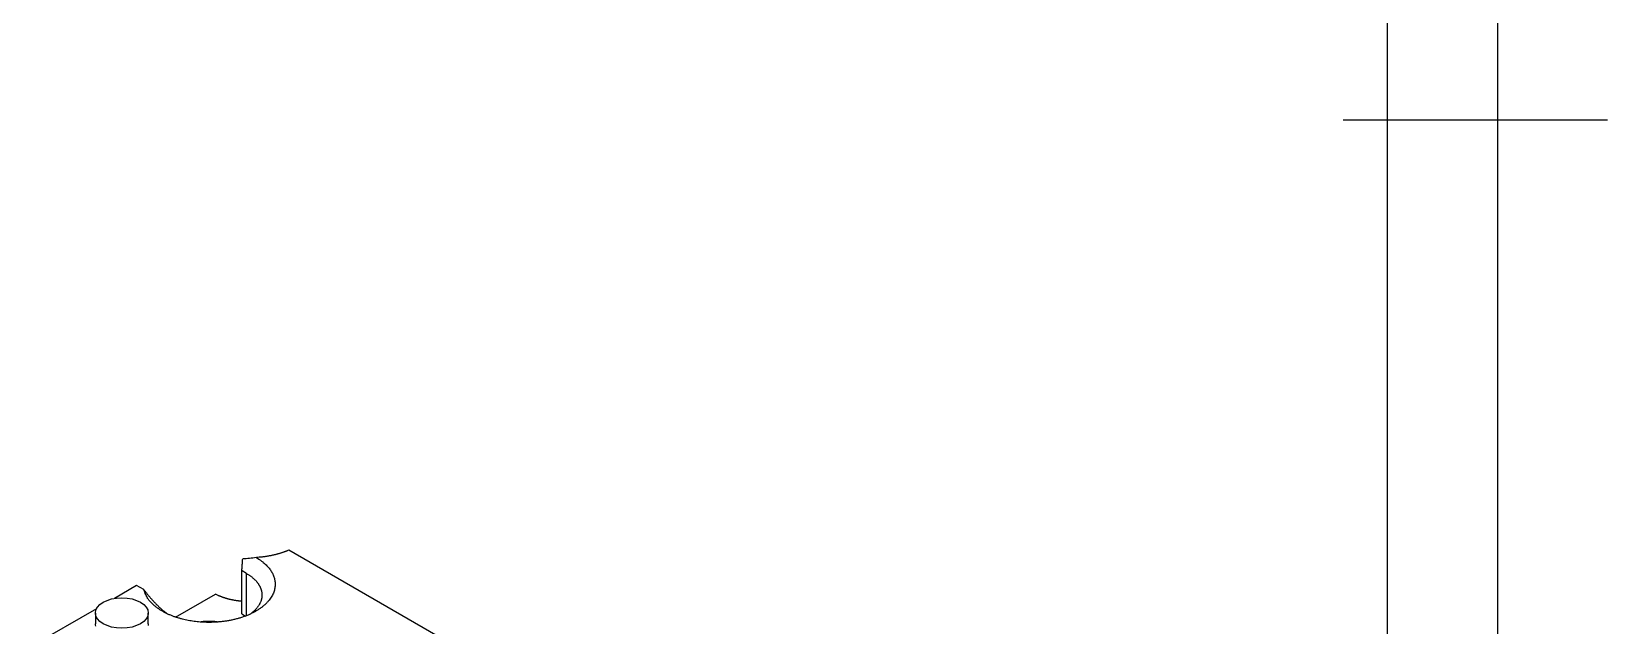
# Model space of a CAD drawing. Extents: x 0 to 420, y 0 to 297.
# Drawn here: x 348.5 to 420, y 125.6 to 152.5 of the extents above; entities that cross this region are included whole.
import ezdxf

# ---------------------------------------------------------------- set-up
doc = ezdxf.new("R2010")
doc.units = 0
doc.layers.add('1', color=7, linetype='CONTINUOUS')
doc.layers.add('5', color=7, linetype='CONTINUOUS')

msp = doc.modelspace()

# ---------------------------------------------------------------- linework, layer by layer
at = {"layer": '1', "color": 3, "linetype": 'CONTINUOUS'}
msp.add_line((415, 292), (415, 5), dxfattribs=at)
at = {"layer": '1', "color": 2, "linetype": 'CONTINUOUS'}
for p, q in [((410, 287), (410, 10)), ((420, 148.5), (408, 148.5))]:
    msp.add_line(p, q, dxfattribs=at)
at = {"layer": '5', "color": 40, "linetype": 'CONTINUOUS'}
for p, q in [((408.90233, 100.82771), (360.13547, 128.98327)), ((358.00649, 126.08912), (358.00649, 128.06339)), ((353.22943, 127.37747), (352.226, 126.79815)), ((353.54762, 127.19376), (353.22943, 127.37747)), ((358.21453, 126.01042), (358.21453, 127.92861)), ((354.99384, 125.94667), (356.80189, 126.99054)), ((351.40442, 126.3238), (348.45646, 124.6218)), ((351.35767, 126.13231), (351.35767, 125.64242)), ((353.75767, 125.64242), (353.75767, 126.13231)), ((358.00649, 126.08912), (358.17167, 125.99376))]:
    msp.add_line(p, q, dxfattribs=at)
for points in [[(360.13547, 128.98326), (360.09625, 128.96677, -0.003074255), (360.05629, 128.95053, -0.002962336), (360.01557, 128.93455, -0.002908033), (359.97412, 128.91882, -0.002923605), (359.9319, 128.90339, -0.002911567), (359.88897, 128.88824, -0.002896225), (359.84528, 128.87341, -0.002875057), (359.80088, 128.85889, -0.002868256), (359.75575, 128.84472, -0.00285117), (359.70992, 128.83089, -0.002843846), (359.66337, 128.81743, -0.002826607), (359.61614, 128.80434, -0.002818593), (359.56821, 128.79166, -0.002805832), (359.51962, 128.77937, -0.002805775), (359.47035, 128.76751, -0.002784361), (359.42046, 128.75607, -0.002761412), (359.36995, 128.74509, -0.002775561), (359.31878, 128.73456, -0.002832163), (359.26691, 128.72451, -0.002734783), (359.21469, 128.71495, -0.002541081), (359.16225, 128.70593, -0.002814106), (359.10836, 128.69734, -0.003373764), (359.0526, 128.68918, -0.00252094), (358.99993, 128.68183, -0.000803404), (358.95204, 128.67543, -0.003609216), (358.88958, 128.66851, -0.006200189), (358.79218, 128.65953, -0.002977138), (358.66391, 128.64878, -0.001553461)], [(358.66391, 128.64878), (358.77627, 128.57831, -0.011351461), (358.8802, 128.50604, -0.012817459), (358.97532, 128.4318, -0.013764188), (359.06203, 128.35618, -0.013970277), (359.14004, 128.27967, -0.014558885), (359.20991, 128.20265, -0.015122995), (359.27152, 128.12541, -0.015695102), (359.3254, 128.0485, -0.01595793), (359.37151, 127.97232, -0.016673661), (359.41088, 127.89632, -0.016856441), (359.44399, 127.81967, -0.017638457), (359.47137, 127.74118, -0.018772918), (359.49286, 127.65969, -0.019327378), (359.50809, 127.57556, -0.020582051), (359.51613, 127.4892, -0.02143523), (359.51676, 127.4009, -0.022042782), (359.50919, 127.3108, -0.022233037), (359.49331, 127.21931, -0.022476295), (359.46832, 127.12674, -0.022207161), (359.43424, 127.03354, -0.021878797), (359.39039, 126.94013, -0.021130409), (359.33696, 126.84696, -0.020419066), (359.27341, 126.75457, -0.019403566), (359.20015, 126.66341, -0.018481986), (359.11681, 126.57407, -0.017389171), (359.02401, 126.48699, -0.016430551), (358.92162, 126.40279, -0.015401319), (358.81046, 126.32184, -0.014508533), (358.69064, 126.24475, -0.013612287), (358.56312, 126.17178, -0.012832008), (358.42827, 126.10352, -0.012088743), (358.28714, 126.0401, -0.011430544), (358.14028, 125.98202, -0.010833061), (357.9888, 125.92927, -0.010288445), (357.8334, 125.88225, -0.009818463), (357.67512, 125.84081, -0.009372199), (357.51477, 125.80523, -0.009008917), (357.35328, 125.77524, -0.008644766), (357.19149, 125.751, -0.008368904), (357.03018, 125.73214, -0.008072111), (356.87015, 125.71872, -0.007866992), (356.71202, 125.7103, -0.007625588), (356.5565, 125.70685, -0.007477139), (356.40402, 125.7079, -0.007276365), (356.25519, 125.71333, -0.00717773), (356.1103, 125.72269, -0.007035492), (355.96988, 125.73581, -0.006949606), (355.83386, 125.75223, -0.00671646), (355.70193, 125.77188, -0.006919559), (355.57109, 125.7951, -0.007101784), (355.43861, 125.8226, -0.007139236), (355.30502, 125.85442, -0.007649329), (355.17132, 125.89086, -0.008086669), (355.03806, 125.93191, -0.008534583), (354.90579, 125.97791, -0.008935992), (354.77518, 126.0287, -0.009470437), (354.64707, 126.08453, -0.01014347), (354.52207, 126.14535, -0.011100431), (354.4011, 126.21136, -0.011492719), (354.28499, 126.2817, -0.01148177), (354.17482, 126.35624, -0.013624019), (354.07036, 126.43677, -0.017744692), (353.9724, 126.52399, -0.014562992), (353.88441, 126.60866, -0.005194777), (353.80847, 126.68754, -0.02255937), (353.73265, 126.79457, -0.044794016), (353.645, 126.96574, -0.024315924), (353.54762, 127.19377, -0.013185088)], [(358.0065, 128.06339), (358.00737, 128.07598, 0.000026698), (358.00826, 128.08891, 0.000025321), (358.00917, 128.1022, 0.000023985), (358.01011, 128.11582, 0.000022785), (358.01107, 128.12979, 0.000021633), (358.01206, 128.14411, 0.000020608), (358.01306, 128.15878, 0.000019616), (358.01409, 128.17379, 0.000018726), (358.01514, 128.18916, 0.000017865), (358.01621, 128.20487, 0.000017092), (358.01731, 128.22093, 0.000016335), (358.01843, 128.23734, 0.000015648), (358.01957, 128.2541, 0.000014996), (358.02074, 128.2712, 0.000014423), (358.02192, 128.28867, 0.0000138), (358.02313, 128.30647, 0.000013191), (358.02437, 128.32462, 0.000012786), (358.02562, 128.34314, 0.000012556), (358.02691, 128.36205, 0.000011731), (358.0282, 128.38122, 0.000010578), (358.02952, 128.40061, 0.000011269), (358.03088, 128.42071, 0.000012912), (358.0323, 128.4417, 0.000009408), (358.03364, 128.46161, 0.000003161), (358.03487, 128.47979, 0.00001275), (358.0365, 128.50394, 0.000020547), (358.03908, 128.54218, 0.000009495), (358.0425, 128.59288, 0.000004906)], [(358.21453, 127.92861), (358.20762, 127.93262, -0.000876104), (358.20071, 127.93665, -0.000872485), (358.19381, 127.94072, -0.000868791), (358.1869, 127.94483, -0.000865241), (358.17998, 127.94896, -0.000861503), (358.17307, 127.95313, -0.000857925), (358.16616, 127.95733, -0.000854137), (358.15925, 127.96157, -0.000850479), (358.15233, 127.96584, -0.000846711), (358.14542, 127.97014, -0.000843184), (358.1385, 127.97447, -0.000839164), (358.13158, 127.97884, -0.000835058), (358.12466, 127.98325, -0.000831774), (358.11773, 127.98768, -0.000829553), (358.1108, 127.99215, -0.000823563), (358.10388, 127.99666, -0.000814836), (358.09695, 128.0012, -0.000817999), (358.09001, 128.00577, -0.000830756), (358.08306, 128.01039, -0.000803075), (358.07613, 128.01502, -0.000746376), (358.06924, 128.01966, -0.000820144), (358.06224, 128.02441, -0.000972723), (358.05506, 128.02932, -0.00073368), (358.04833, 128.03395, -0.000250188), (358.04224, 128.03815, -0.001029789), (358.0344, 128.04362, -0.001754758), (358.02232, 128.05215, -0.000849747), (358.0065, 128.06339, -0.00044819)], [(358.21453, 127.92861), (358.2659, 127.89799, -0.006439347), (358.31522, 127.86681, -0.006856735), (358.3624, 127.83504, -0.007126481), (358.40752, 127.80277, -0.007199696), (358.45049, 127.77006, -0.007365557), (358.49138, 127.737, -0.007529847), (358.53013, 127.70361, -0.007730086), (358.56682, 127.66996, -0.007872571), (358.6014, 127.63611, -0.008068374), (358.63397, 127.60212, -0.008211637), (358.66448, 127.56803, -0.008406244), (358.69303, 127.53389, -0.008538721), (358.71958, 127.49976, -0.00872377), (358.74426, 127.46566, -0.00883783), (358.76703, 127.43166, -0.00900995), (358.788, 127.39778, -0.009118384), (358.80714, 127.36408, -0.009249898), (358.82459, 127.33056, -0.009237894), (358.84039, 127.29716, -0.009539938), (358.85478, 127.26346, -0.009798126), (358.86787, 127.22901, -0.009920387), (358.87964, 127.19386, -0.010375718), (358.88993, 127.15807, -0.01072955), (358.89872, 127.12168, -0.011028406), (358.90589, 127.08466, -0.011267097), (358.91143, 127.04708, -0.011575652), (358.91519, 127.00895, -0.011786008), (358.91718, 126.9703, -0.012014741), (358.91726, 126.93118, -0.012146073), (358.91543, 126.89162, -0.012305285), (358.91154, 126.85165, -0.012350247), (358.90563, 126.81133, -0.012409811), (358.89754, 126.77071, -0.012376453), (358.88731, 126.72983, -0.012377051), (358.8748, 126.68875, -0.012211109), (358.86006, 126.64753, -0.012021804), (358.84296, 126.60624, -0.011929814), (358.82351, 126.56489, -0.011999993), (358.80155, 126.52352, -0.011362436), (358.77743, 126.48241, -0.010361319), (358.75111, 126.44169, -0.011208632), (358.72166, 126.40062, -0.01305267), (358.68863, 126.359, -0.009447853), (358.65617, 126.32006, -0.003005126), (358.6256, 126.285, -0.013043874), (358.58105, 126.24132, -0.021049223), (358.50569, 126.17596, -0.009564875), (358.40294, 126.09149, -0.004855594)], [(353.54762, 127.19377), (353.5888, 127.14177, 0.00138531), (353.62944, 127.09104, 0.001446693), (353.66951, 127.04163, 0.001506143), (353.70906, 126.99347, 0.001552506), (353.7481, 126.94654, 0.001606881), (353.78668, 126.90078, 0.001662781), (353.82479, 126.85619, 0.001723473), (353.86249, 126.81271, 0.001781264), (353.89978, 126.77034, 0.001845135), (353.93669, 126.72902, 0.001907891), (353.97323, 126.68876, 0.001975538), (354.00944, 126.64949, 0.002040922), (354.04532, 126.61124, 0.002114539), (354.08091, 126.57394, 0.002189587), (354.11622, 126.53761, 0.002260397), (354.15126, 126.50219, 0.002320694), (354.18605, 126.4677, 0.002422018), (354.22065, 126.43407, 0.002555464), (354.2551, 126.40129, 0.00256623), (354.28923, 126.36944, 0.002466302), (354.323, 126.33861, 0.002816967), (354.35715, 126.30819, 0.003492622), (354.39195, 126.27802, 0.002732749), (354.42455, 126.25018, 0.00091666), (354.45394, 126.22541, 0.00403052), (354.49157, 126.19532, 0.007367101), (354.54941, 126.15119, 0.003755522), (354.62509, 126.09472, 0.002023545)], [(358.00649, 126.6627), (357.96032, 126.66675, -0.003011987), (357.91436, 126.67133, -0.003036532), (357.86859, 126.67647, -0.00305183), (357.82305, 126.68214, -0.003063023), (357.77779, 126.68836, -0.003079625), (357.73282, 126.69509, -0.003094797), (357.68817, 126.70236, -0.003113756), (357.64387, 126.71013, -0.003130701), (357.59995, 126.71842, -0.003152818), (357.55642, 126.7272, -0.003172127), (357.51333, 126.73648, -0.003196207), (357.47067, 126.74623, -0.003215704), (357.4285, 126.75646, -0.003245158), (357.38682, 126.76714, -0.003273306), (357.34566, 126.77827, -0.003296381), (357.30503, 126.78984, -0.003302939), (357.26498, 126.80183, -0.003361605), (357.22547, 126.81424, -0.003451772), (357.18651, 126.82708, -0.003398704), (357.14828, 126.84024, -0.003215762), (357.11088, 126.85369, -0.00355898), (357.0736, 126.86774, -0.004247433), (357.03623, 126.88254, -0.003321747), (357.00153, 126.89664, -0.001261659), (356.97048, 126.90956, -0.004643401), (356.93217, 126.92681, -0.008157583), (356.87523, 126.9542, -0.004170082), (356.80188, 126.99055, -0.002273219)], [(351.37835, 125.53695, -0.030581115), (351.35768, 125.64242, -0.016469027)], [(353.75768, 125.64242), (353.75567, 125.60165, -0.027711303), (353.74922, 125.56028, -0.025734446)], [(356.90336, 125.72105), (356.87768, 125.72539, 0.003058083), (356.85186, 125.72945, 0.003040366), (356.8259, 125.73319, 0.00301744), (356.79982, 125.73664, 0.00299824), (356.77364, 125.73977, 0.002980368), (356.74737, 125.74261, 0.002962236), (356.72103, 125.74512, 0.002945719), (356.69464, 125.74734, 0.002930002), (356.66821, 125.74924, 0.002916611), (356.64176, 125.75084, 0.002902912), (356.6153, 125.75212, 0.002891144), (356.58886, 125.7531, 0.002877609), (356.56244, 125.75377, 0.00287059), (356.53606, 125.75413, 0.002864667), (356.50974, 125.75419, 0.002851653), (356.4835, 125.75396, 0.002826911), (356.45735, 125.75342, 0.002844889), (356.43129, 125.75259, 0.002890841), (356.4053, 125.75145, 0.002812795), (356.37954, 125.75005, 0.002632885), (356.35408, 125.74838, 0.002886038), (356.32838, 125.74638, 0.003408784), (356.3023, 125.744, 0.002626696), (356.27791, 125.7416, 0.000979184), (356.25594, 125.7393, 0.003636357), (356.22823, 125.73576, 0.00626335), (356.18621, 125.72958, 0.003135525), (356.13158, 125.72105, 0.001690684)]]:
    msp.add_lwpolyline(points, format="xyb", dxfattribs=at)
msp.add_ellipse((352.55767, 126.13231), major_axis=(1.2, 0), ratio=0.57735027, start_param=0, end_param=6.2831853, dxfattribs=at)
msp.add_open_spline([(358.66391, 128.64878), (358.45387, 128.61197), (358.24609, 128.59327), (358.0425, 128.59288)], degree=3, dxfattribs=at)

doc.saveas('drawing.dxf')
